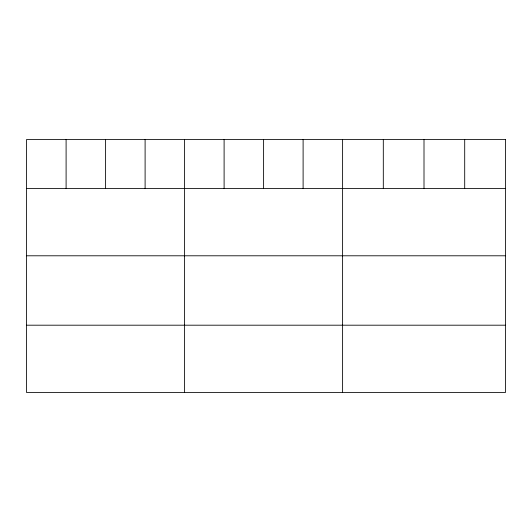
<?xml version="1.0" encoding="UTF-8"?>
<svg xmlns="http://www.w3.org/2000/svg" width="532" height="532" viewBox="0 0 532 532"><rect width="100%" height="100%" fill="white"/><g stroke="black" fill="none" stroke-linecap="round" stroke-linejoin="round"><path stroke-width="0.8" d="M26.6 188.441L505.4 188.441M26.6 255.792L505.4 255.792M26.6 325.192L505.4 325.192M464.702 139.457L464.702 188.441M424.004 139.457L424.004 188.441M383.306 139.457L383.306 188.441M342.608 139.457L342.608 392.543M303.107 139.457L303.107 188.441M263.606 139.457L263.606 188.441M224.105 139.457L224.105 188.441M184.604 139.457L184.604 392.543M145.103 139.457L145.103 188.441M105.602 139.457L105.602 188.441M66.101 139.457L66.101 188.441M505.4 139.457L26.6 139.457L26.6 392.543L505.4 392.543L505.4 139.457"/></g></svg>
